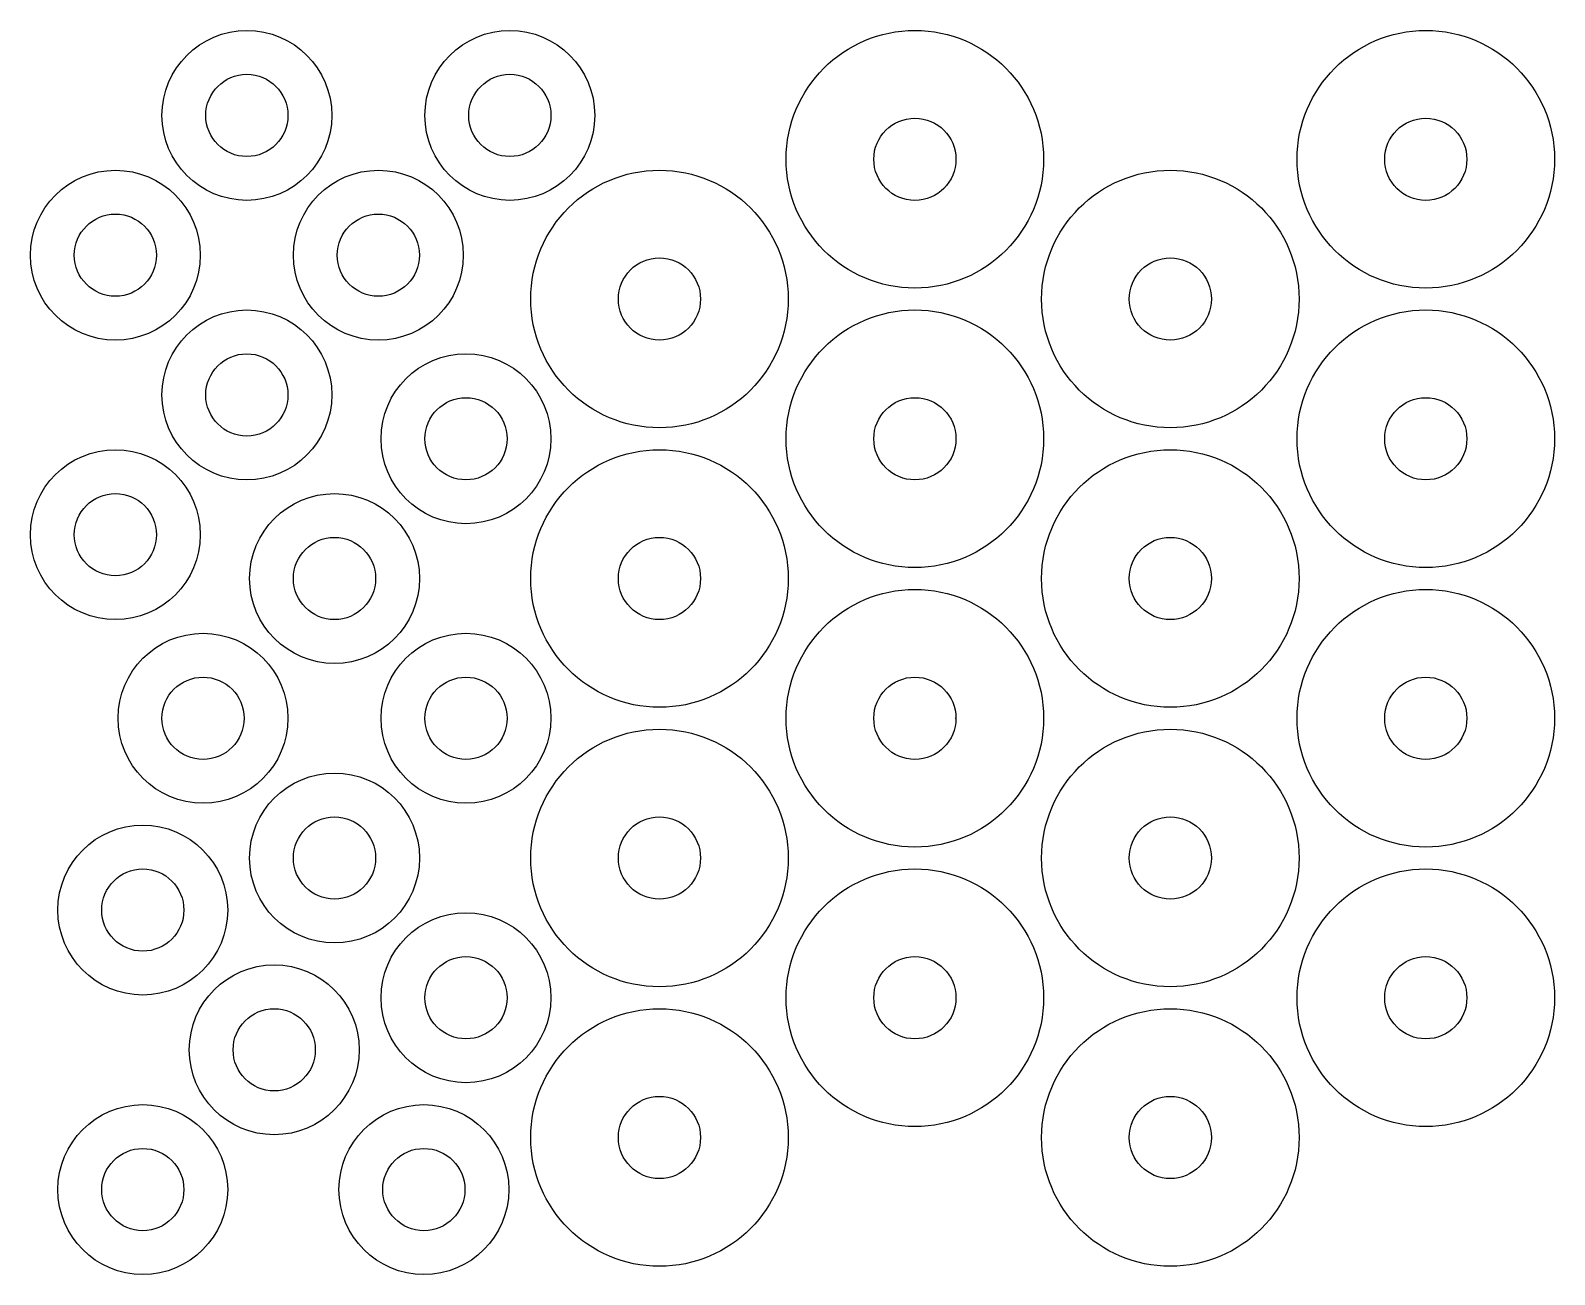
# Model space of a CAD drawing. Header units: millimetres. Extents: x 52 to 121.5, y -57.8 to -1.
import ezdxf

# ---------------------------------------------------------------- set-up
doc = ezdxf.new("R2010")
doc.units = ezdxf.units.MM
doc.layers.get('0').update_dxf_attribs({"linetype": 'CONTINUOUS'})

msp = doc.modelspace()

# ---------------------------------------------------------------- linework, layer by layer
for centre, radius in [((61.874, -4.875), 3.875), ((73.873, -4.875), 3.875), ((92.357, -6.875), 5.875), ((115.67, -6.875), 5.875), ((61.874, -4.875), 1.875), ((73.873, -4.875), 1.875), ((92.357, -6.875), 1.875), ((115.67, -6.875), 1.875), ((55.875, -11.25), 3.875), ((67.874, -11.25), 3.875), ((80.701, -13.25), 5.875), ((104.013, -13.25), 5.875), ((55.875, -11.25), 1.875), ((67.874, -11.25), 1.875), ((80.701, -13.25), 1.875), ((104.013, -13.25), 1.875), ((61.874, -17.625), 3.875), ((92.357, -19.625), 5.875), ((115.67, -19.625), 5.875), ((61.874, -17.625), 1.875), ((71.873, -19.625), 3.875), ((71.873, -19.625), 1.875), ((92.357, -19.625), 1.875), ((115.67, -19.625), 1.875), ((55.875, -24), 3.875), ((80.701, -26), 5.875), ((104.013, -26), 5.875), ((55.875, -24), 1.875), ((65.874, -26), 3.875), ((65.874, -26), 1.875), ((80.701, -26), 1.875), ((104.013, -26), 1.875), ((92.357, -32.375), 5.875), ((115.67, -32.375), 5.875), ((59.874, -32.375), 3.875), ((71.873, -32.375), 3.875), ((59.874, -32.375), 1.875), ((71.873, -32.375), 1.875), ((92.357, -32.375), 1.875), ((115.67, -32.375), 1.875), ((80.701, -38.75), 5.875), ((104.013, -38.75), 5.875), ((65.874, -38.75), 3.875), ((57.124, -41.125), 3.875), ((57.124, -41.125), 3.875), ((65.874, -38.75), 1.875), ((65.874, -38.75), 1.875), ((80.701, -38.75), 1.875), ((104.013, -38.75), 1.875), ((57.124, -41.125), 1.875), ((92.357, -45.125), 5.875), ((92.357, -45.125), 5.875), ((115.67, -45.125), 5.875), ((71.873, -45.125), 3.875), ((63.123, -47.5), 3.875), ((71.873, -45.125), 1.875), ((92.357, -45.125), 1.875), ((115.67, -45.125), 1.875), ((63.123, -47.5), 1.875), ((80.701, -51.5), 5.875), ((104.013, -51.5), 5.875), ((57.124, -53.875), 3.875), ((69.951, -53.875), 3.875), ((80.701, -51.5), 1.875), ((104.013, -51.5), 1.875), ((57.124, -53.875), 1.875), ((69.951, -53.875), 1.875)]:
    msp.add_circle(centre, radius)
msp.add_point((94.232, -32.375))

doc.saveas('drawing.dxf')
